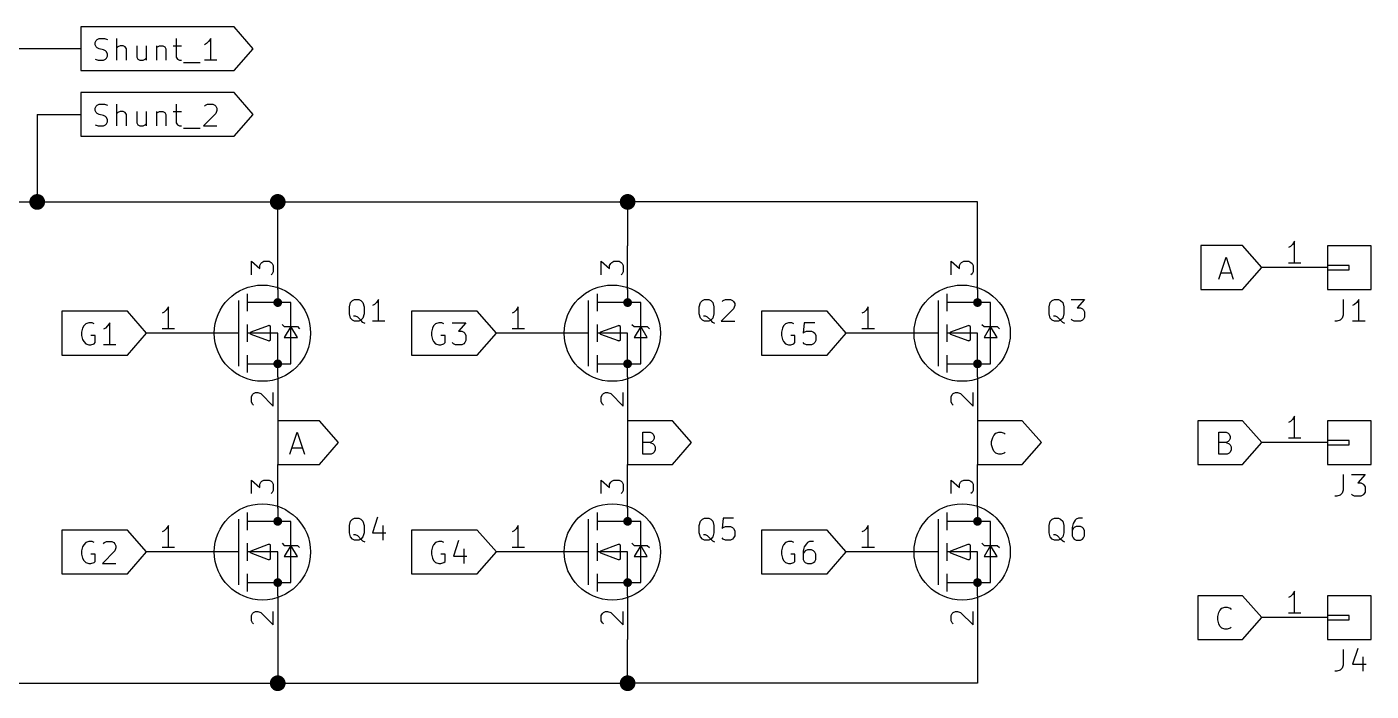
# Model space of a CAD drawing. Extents: x -19 to 278, y -13 to 197.
# Drawn here: x 83.1 to 161.1, y 45.3 to 83.9 of the extents above; entities that cross this region are included whole.
import ezdxf

# ---------------------------------------------------------------- set-up
doc = ezdxf.new("R2010")
doc.units = 0
doc.header["$MEASUREMENT"] = 0
doc.layers.add('BLACK', color=7, linetype='CONTINUOUS')

msp = doc.modelspace()

# ---------------------------------------------------------------- linework, layer by layer
at = {"layer": 'BLACK', "linetype": 'Continuous'}
for p, q in [((95.091, 83.907), (86.197, 83.907)), ((86.197, 83.907), (86.197, 82.636)), ((96.202, 82.636), (95.091, 83.907)), ((87.02, 82.994), (87.08, 83.115)), ((87.02, 82.873), (87.02, 82.994)), ((87.08, 82.752), (87.02, 82.873)), ((87.08, 83.115), (87.141, 83.176)), ((87.141, 83.176), (87.262, 83.236)), ((87.262, 83.236), (87.564, 83.236)), ((87.564, 83.236), (87.746, 83.176)), ((88.29, 81.966), (88.29, 83.236)), ((88.471, 82.813), (88.35, 82.752)), ((88.653, 82.813), (88.471, 82.813)), ((88.774, 82.752), (88.653, 82.813)), ((89.439, 82.813), (89.439, 82.147)), ((89.983, 82.813), (89.983, 81.966)), ((90.588, 82.813), (90.588, 81.966)), ((90.648, 82.752), (90.769, 82.813)), ((90.769, 82.813), (90.951, 82.813)), ((90.951, 82.813), (91.072, 82.752)), ((91.556, 82.813), (92.039, 82.813)), ((91.737, 83.236), (91.737, 82.147)), ((93.491, 82.934), (93.37, 82.873)), ((93.612, 83.055), (93.491, 82.934)), ((93.733, 83.236), (93.612, 83.055)), ((93.733, 81.966), (93.733, 83.236)), ((86.197, 82.636), (68.417, 82.636)), ((86.197, 82.636), (86.197, 81.366)), ((87.02, 82.026), (87.201, 81.966)), ((87.141, 82.692), (87.08, 82.752)), ((87.262, 82.631), (87.141, 82.692)), ((87.504, 82.571), (87.262, 82.631)), ((87.625, 82.51), (87.504, 82.571)), ((87.504, 81.966), (87.625, 82.026)), ((87.685, 82.45), (87.625, 82.51)), ((87.625, 82.026), (87.685, 82.087)), ((87.746, 82.329), (87.685, 82.45)), ((87.685, 82.087), (87.746, 82.208)), ((87.746, 82.208), (87.746, 82.329)), ((88.35, 82.752), (88.29, 82.692)), ((88.834, 82.631), (88.774, 82.752)), ((88.834, 81.966), (88.834, 82.631)), ((89.439, 82.147), (89.499, 82.026)), ((89.499, 82.026), (89.62, 81.966)), ((89.802, 81.966), (89.923, 82.026)), ((89.923, 82.026), (89.983, 82.087)), ((90.588, 82.692), (90.648, 82.752)), ((91.072, 82.752), (91.132, 82.631)), ((91.132, 82.631), (91.132, 81.966)), ((91.737, 82.147), (91.797, 82.026)), ((91.797, 82.026), (91.918, 81.966)), ((95.091, 81.366), (96.202, 82.636)), ((86.197, 81.366), (95.091, 81.366)), ((87.201, 81.966), (87.504, 81.966)), ((89.62, 81.966), (89.802, 81.966)), ((91.918, 81.966), (92.039, 81.966)), ((92.16, 81.845), (93.128, 81.845)), ((94.096, 81.966), (93.37, 81.966)), ((95.091, 80.097), (86.197, 80.097)), ((86.197, 80.097), (86.197, 78.826)), ((96.202, 78.826), (95.091, 80.097)), ((87.02, 79.184), (87.08, 79.305)), ((87.02, 79.063), (87.02, 79.184)), ((87.08, 78.942), (87.02, 79.063)), ((87.08, 79.305), (87.141, 79.366)), ((87.141, 78.882), (87.08, 78.942)), ((87.141, 79.366), (87.262, 79.426)), ((87.262, 78.821), (87.141, 78.882)), ((87.262, 79.426), (87.564, 79.426)), ((87.564, 79.426), (87.746, 79.366)), ((88.29, 78.156), (88.29, 79.426)), ((88.35, 78.942), (88.29, 78.882)), ((88.471, 79.003), (88.35, 78.942)), ((88.653, 79.003), (88.471, 79.003)), ((88.774, 78.942), (88.653, 79.003)), ((88.834, 78.821), (88.774, 78.942)), ((89.439, 79.003), (89.439, 78.337)), ((89.983, 79.003), (89.983, 78.156)), ((90.588, 79.003), (90.588, 78.156)), ((90.588, 78.882), (90.648, 78.942)), ((90.648, 78.942), (90.769, 79.003)), ((90.769, 79.003), (90.951, 79.003)), ((90.951, 79.003), (91.072, 78.942)), ((91.072, 78.942), (91.132, 78.821)), ((91.556, 79.003), (92.039, 79.003)), ((91.737, 79.426), (91.737, 78.337)), ((94.035, 78.882), (93.309, 78.156)), ((93.37, 79.305), (93.43, 79.366)), ((93.43, 79.366), (93.551, 79.426)), ((93.551, 79.426), (93.854, 79.426)), ((93.854, 79.426), (93.975, 79.366)), ((93.975, 79.366), (94.035, 79.305)), ((94.035, 79.305), (94.096, 79.184)), ((94.096, 79.063), (94.035, 78.882)), ((94.096, 79.184), (94.096, 79.063)), ((83.657, 78.826), (86.197, 78.826)), ((83.657, 78.826), (83.657, 73.746)), ((86.197, 78.826), (86.197, 77.556)), ((87.02, 78.216), (87.201, 78.156)), ((87.201, 78.156), (87.504, 78.156)), ((87.504, 78.761), (87.262, 78.821)), ((87.625, 78.7), (87.504, 78.761)), ((87.504, 78.156), (87.625, 78.216)), ((87.685, 78.64), (87.625, 78.7)), ((87.625, 78.216), (87.685, 78.277)), ((87.746, 78.519), (87.685, 78.64)), ((87.685, 78.277), (87.746, 78.398)), ((87.746, 78.398), (87.746, 78.519)), ((88.834, 78.156), (88.834, 78.821)), ((89.439, 78.337), (89.499, 78.216)), ((89.499, 78.216), (89.62, 78.156)), ((89.62, 78.156), (89.802, 78.156)), ((89.802, 78.156), (89.923, 78.216)), ((89.923, 78.216), (89.983, 78.277)), ((91.132, 78.821), (91.132, 78.156)), ((91.737, 78.337), (91.797, 78.216)), ((91.797, 78.216), (91.918, 78.156)), ((91.918, 78.156), (92.039, 78.156)), ((93.309, 78.156), (94.096, 78.156)), ((95.091, 77.556), (96.202, 78.826)), ((86.197, 77.556), (95.091, 77.556)), ((92.16, 78.035), (93.128, 78.035)), ((79.847, 73.746), (83.657, 73.746)), ((83.657, 73.746), (97.627, 73.746)), ((97.627, 73.746), (117.947, 73.746)), ((97.627, 71.206), (97.627, 73.746)), ((138.267, 73.746), (117.947, 73.746)), ((117.947, 73.746), (117.947, 71.206)), ((138.267, 71.206), (138.267, 73.746)), ((97.627, 68.666), (97.627, 71.206)), ((117.947, 68.666), (117.947, 71.206)), ((138.267, 68.666), (138.267, 71.206)), ((153.666, 71.207), (151.243, 71.207)), ((151.243, 71.207), (151.243, 69.936)), ((154.777, 69.936), (153.666, 71.207)), ((156.441, 71.161), (156.32, 71.1)), ((156.561, 71.282), (156.441, 71.161)), ((156.682, 71.463), (156.561, 71.282)), ((156.682, 70.193), (156.682, 71.463)), ((158.587, 71.206), (158.587, 68.666)), ((161.127, 71.206), (158.587, 71.206)), ((161.127, 68.666), (161.127, 71.206)), ((96.1, 69.513), (96.1, 70.299)), ((96.1, 70.299), (96.584, 69.876)), ((96.705, 70.239), (96.826, 70.299)), ((96.826, 70.299), (97.128, 70.299)), ((97.128, 70.299), (97.249, 70.239)), ((116.42, 69.513), (116.42, 70.299)), ((116.42, 70.299), (116.904, 69.876)), ((117.025, 70.239), (117.146, 70.299)), ((117.146, 70.299), (117.448, 70.299)), ((117.448, 70.299), (117.569, 70.239)), ((136.74, 69.513), (136.74, 70.299)), ((136.74, 70.299), (137.224, 69.876)), ((137.345, 70.239), (137.466, 70.299)), ((137.466, 70.299), (137.768, 70.299)), ((137.768, 70.299), (137.889, 70.239)), ((152.277, 69.266), (152.7, 70.536)), ((152.7, 70.536), (153.123, 69.266)), ((96.584, 70.057), (96.645, 70.178)), ((96.584, 69.876), (96.584, 70.057)), ((96.645, 70.178), (96.705, 70.239)), ((97.249, 70.239), (97.31, 70.178)), ((97.31, 69.573), (97.249, 69.513)), ((97.31, 70.178), (97.37, 70.057)), ((97.37, 69.694), (97.31, 69.573)), ((97.37, 70.057), (97.37, 69.694)), ((116.904, 70.057), (116.965, 70.178)), ((116.904, 69.876), (116.904, 70.057)), ((116.965, 70.178), (117.025, 70.239)), ((117.569, 70.239), (117.63, 70.178)), ((117.63, 69.573), (117.569, 69.513)), ((117.63, 70.178), (117.69, 70.057)), ((117.69, 69.694), (117.63, 69.573)), ((117.69, 70.057), (117.69, 69.694)), ((137.224, 70.057), (137.285, 70.178)), ((137.224, 69.876), (137.224, 70.057)), ((137.285, 70.178), (137.345, 70.239)), ((137.889, 70.239), (137.95, 70.178)), ((137.95, 69.573), (137.889, 69.513)), ((137.95, 70.178), (138.01, 70.057)), ((138.01, 69.694), (137.95, 69.573)), ((138.01, 70.057), (138.01, 69.694)), ((151.243, 69.936), (151.243, 68.666)), ((152.397, 69.629), (153.002, 69.629)), ((153.666, 68.666), (154.777, 69.936)), ((158.587, 69.936), (154.777, 69.936)), ((157.045, 70.193), (156.32, 70.193)), ((158.587, 70.063), (158.587, 69.809)), ((159.857, 70.063), (158.587, 70.063)), ((158.587, 69.809), (159.857, 69.809)), ((159.857, 69.809), (159.857, 70.063)), ((95.341, 68.031), (95.341, 64.221)), ((95.849, 68.412), (95.849, 67.396)), ((97.627, 68.666), (97.627, 67.904)), ((101.851, 67.905), (101.972, 68.026)), ((101.972, 68.026), (102.093, 68.087)), ((102.093, 68.087), (102.335, 68.087)), ((102.335, 68.087), (102.456, 68.026)), ((102.456, 68.026), (102.577, 67.905)), ((103.484, 68.087), (103.363, 67.905)), ((103.484, 66.817), (103.484, 68.087)), ((115.661, 68.031), (115.661, 64.221)), ((116.169, 68.412), (116.169, 67.396)), ((117.947, 68.666), (117.947, 67.904)), ((122.171, 67.905), (122.292, 68.026)), ((122.292, 68.026), (122.413, 68.087)), ((122.413, 68.087), (122.655, 68.087)), ((122.655, 68.087), (122.776, 68.026)), ((122.776, 68.026), (122.897, 67.905)), ((123.441, 67.966), (123.501, 68.026)), ((123.501, 68.026), (123.623, 68.087)), ((123.623, 68.087), (123.925, 68.087)), ((123.925, 68.087), (124.046, 68.026)), ((124.046, 68.026), (124.106, 67.966)), ((124.106, 67.966), (124.167, 67.845)), ((135.981, 68.031), (135.981, 64.221)), ((136.489, 68.412), (136.489, 67.396)), ((138.267, 68.666), (138.267, 67.904)), ((142.491, 67.905), (142.612, 68.026)), ((142.612, 68.026), (142.733, 68.087)), ((142.733, 68.087), (142.975, 68.087)), ((142.975, 68.087), (143.096, 68.026)), ((143.096, 68.026), (143.217, 67.905)), ((143.7, 68.087), (144.487, 68.087)), ((144.487, 68.087), (144.063, 67.603)), ((151.243, 68.666), (153.666, 68.666)), ((158.587, 68.666), (161.127, 68.666)), ((159.504, 68.087), (159.504, 67.18)), ((160.411, 68.087), (160.29, 67.905)), ((160.411, 66.817), (160.411, 68.087)), ((88.896, 67.397), (85.083, 67.397)), ((85.083, 67.397), (85.083, 66.126)), ((90.007, 66.126), (88.896, 67.397)), ((91.036, 67.351), (90.915, 67.29)), ((91.156, 67.472), (91.036, 67.351)), ((91.277, 67.653), (91.156, 67.472)), ((91.277, 66.383), (91.277, 67.653)), ((98.389, 67.904), (95.849, 67.904)), ((98.389, 64.348), (98.389, 67.904)), ((101.79, 67.664), (101.851, 67.905)), ((101.79, 67.24), (101.79, 67.664)), ((101.851, 66.998), (101.79, 67.24)), ((102.577, 67.905), (102.637, 67.664)), ((102.637, 67.24), (102.577, 66.998)), ((102.637, 67.664), (102.637, 67.24)), ((103.242, 67.784), (103.121, 67.724)), ((103.363, 67.905), (103.242, 67.784)), ((109.216, 67.397), (105.403, 67.397)), ((105.403, 67.397), (105.403, 66.126)), ((110.327, 66.126), (109.216, 67.397)), ((111.356, 67.351), (111.235, 67.29)), ((111.476, 67.472), (111.356, 67.351)), ((111.597, 67.653), (111.476, 67.472)), ((111.597, 66.383), (111.597, 67.653)), ((118.709, 67.904), (116.169, 67.904)), ((118.709, 64.348), (118.709, 67.904)), ((122.11, 67.664), (122.171, 67.905)), ((122.11, 67.24), (122.11, 67.664)), ((122.171, 66.998), (122.11, 67.24)), ((122.897, 67.905), (122.957, 67.664)), ((122.957, 67.24), (122.897, 66.998)), ((122.957, 67.664), (122.957, 67.24)), ((124.106, 67.543), (123.38, 66.817)), ((124.167, 67.724), (124.106, 67.543)), ((124.167, 67.845), (124.167, 67.724)), ((129.536, 67.397), (125.723, 67.397)), ((125.723, 67.397), (125.723, 66.126)), ((130.647, 66.126), (129.536, 67.397)), ((131.676, 67.351), (131.555, 67.29)), ((131.796, 67.472), (131.676, 67.351)), ((131.917, 67.653), (131.796, 67.472)), ((131.917, 66.383), (131.917, 67.653)), ((139.029, 67.904), (136.489, 67.904)), ((139.029, 64.348), (139.029, 67.904)), ((142.43, 67.664), (142.491, 67.905)), ((142.43, 67.24), (142.43, 67.664)), ((142.491, 66.998), (142.43, 67.24)), ((143.217, 67.905), (143.277, 67.664)), ((143.277, 67.24), (143.217, 66.998)), ((143.277, 67.664), (143.277, 67.24)), ((144.063, 67.603), (144.245, 67.603)), ((144.245, 67.603), (144.366, 67.543)), ((144.366, 67.543), (144.426, 67.482)), ((144.426, 67.482), (144.487, 67.361)), ((144.487, 67.361), (144.487, 67.059)), ((159.504, 67.18), (159.444, 66.998)), ((160.17, 67.784), (160.049, 67.724)), ((160.29, 67.905), (160.17, 67.784)), ((86.297, 66.424), (86.237, 66.182)), ((86.357, 66.545), (86.297, 66.424)), ((86.479, 66.666), (86.357, 66.545)), ((86.66, 66.726), (86.479, 66.666)), ((86.841, 66.726), (86.66, 66.726)), ((86.962, 66.666), (86.841, 66.726)), ((87.627, 66.424), (87.507, 66.363)), ((87.749, 66.545), (87.627, 66.424)), ((87.869, 66.726), (87.749, 66.545)), ((87.869, 65.456), (87.869, 66.726)), ((91.64, 66.383), (90.915, 66.383)), ((95.849, 66.634), (95.849, 65.618)), ((96.078, 66.198), (97.093, 66.578)), ((97.093, 66.578), (97.119, 66.583)), ((97.119, 66.583), (97.125, 66.581)), ((97.125, 66.581), (97.133, 66.582)), ((97.133, 66.582), (97.149, 66.573)), ((97.149, 66.573), (97.168, 66.566)), ((97.168, 66.566), (97.171, 66.56)), ((97.171, 66.56), (97.178, 66.556)), ((97.178, 66.556), (97.184, 66.538)), ((97.184, 66.538), (97.194, 66.521)), ((97.194, 66.521), (97.193, 66.514)), ((97.193, 66.514), (97.196, 66.507)), ((97.196, 66.507), (97.196, 65.745)), ((97.881, 66.634), (98.008, 66.507)), ((98.008, 66.507), (98.77, 66.507)), ((98.389, 66.507), (98.008, 65.872)), ((98.77, 65.872), (98.389, 66.507)), ((98.77, 66.507), (98.897, 66.38)), ((101.972, 66.877), (101.851, 66.998)), ((102.093, 66.817), (101.972, 66.877)), ((102.153, 67.119), (102.033, 67.119)), ((102.335, 66.817), (102.093, 66.817)), ((102.274, 67.059), (102.153, 67.119)), ((102.456, 66.877), (102.274, 67.059)), ((102.456, 66.877), (102.335, 66.817)), ((102.577, 66.998), (102.456, 66.877)), ((102.577, 66.756), (102.456, 66.877)), ((102.697, 66.696), (102.577, 66.756)), ((103.847, 66.817), (103.121, 66.817)), ((106.617, 66.424), (106.557, 66.182)), ((106.677, 66.545), (106.617, 66.424)), ((106.799, 66.666), (106.677, 66.545)), ((106.98, 66.726), (106.799, 66.666)), ((107.161, 66.726), (106.98, 66.726)), ((107.282, 66.666), (107.161, 66.726)), ((107.766, 66.726), (108.552, 66.726)), ((108.552, 66.726), (108.129, 66.242)), ((111.96, 66.383), (111.235, 66.383)), ((116.169, 66.634), (116.169, 65.618)), ((116.398, 66.198), (117.413, 66.578)), ((117.413, 66.578), (117.439, 66.583)), ((117.439, 66.583), (117.445, 66.581)), ((117.445, 66.581), (117.453, 66.582)), ((117.453, 66.582), (117.469, 66.573)), ((117.469, 66.573), (117.488, 66.566)), ((117.488, 66.566), (117.491, 66.56)), ((117.491, 66.56), (117.498, 66.556)), ((117.498, 66.556), (117.504, 66.538)), ((117.504, 66.538), (117.514, 66.521)), ((117.514, 66.521), (117.513, 66.514)), ((117.513, 66.514), (117.516, 66.507)), ((117.516, 66.507), (117.516, 65.745)), ((118.201, 66.634), (118.328, 66.507)), ((118.328, 66.507), (119.09, 66.507)), ((118.709, 66.507), (118.328, 65.872)), ((119.09, 65.872), (118.709, 66.507)), ((119.09, 66.507), (119.217, 66.38)), ((122.292, 66.877), (122.171, 66.998)), ((122.413, 66.817), (122.292, 66.877)), ((122.473, 67.119), (122.353, 67.119)), ((122.655, 66.817), (122.413, 66.817)), ((122.594, 67.059), (122.473, 67.119)), ((122.776, 66.877), (122.594, 67.059)), ((122.776, 66.877), (122.655, 66.817)), ((122.897, 66.998), (122.776, 66.877)), ((122.897, 66.756), (122.776, 66.877)), ((123.017, 66.696), (122.897, 66.756)), ((123.38, 66.817), (124.167, 66.817)), ((126.937, 66.424), (126.877, 66.182)), ((126.997, 66.545), (126.937, 66.424)), ((127.119, 66.666), (126.997, 66.545)), ((127.3, 66.726), (127.119, 66.666)), ((127.481, 66.726), (127.3, 66.726)), ((127.602, 66.666), (127.481, 66.726)), ((128.207, 66.726), (128.147, 66.121)), ((128.812, 66.726), (128.207, 66.726)), ((132.28, 66.383), (131.555, 66.383)), ((136.489, 66.634), (136.489, 65.618)), ((136.718, 66.198), (137.733, 66.578)), ((137.733, 66.578), (137.759, 66.583)), ((137.759, 66.583), (137.765, 66.581)), ((137.765, 66.581), (137.773, 66.582)), ((137.773, 66.582), (137.789, 66.573)), ((137.789, 66.573), (137.808, 66.566)), ((137.808, 66.566), (137.811, 66.56)), ((137.811, 66.56), (137.818, 66.556)), ((137.818, 66.556), (137.824, 66.538)), ((137.824, 66.538), (137.834, 66.521)), ((137.834, 66.521), (137.833, 66.514)), ((137.833, 66.514), (137.836, 66.507)), ((137.836, 66.507), (137.836, 65.745)), ((138.521, 66.634), (138.648, 66.507)), ((138.648, 66.507), (139.41, 66.507)), ((139.029, 66.507), (138.648, 65.872)), ((139.41, 65.872), (139.029, 66.507)), ((139.41, 66.507), (139.537, 66.38)), ((142.612, 66.877), (142.491, 66.998)), ((142.733, 66.817), (142.612, 66.877)), ((142.793, 67.119), (142.673, 67.119)), ((142.975, 66.817), (142.733, 66.817)), ((142.914, 67.059), (142.793, 67.119)), ((143.096, 66.877), (142.914, 67.059)), ((143.096, 66.877), (142.975, 66.817)), ((143.217, 66.998), (143.096, 66.877)), ((143.217, 66.756), (143.096, 66.877)), ((143.337, 66.696), (143.217, 66.756)), ((143.761, 66.877), (143.7, 66.938)), ((143.882, 66.817), (143.761, 66.877)), ((144.245, 66.817), (143.882, 66.817)), ((144.366, 66.877), (144.245, 66.817)), ((144.426, 66.938), (144.366, 66.877)), ((144.487, 67.059), (144.426, 66.938)), ((159.141, 66.817), (159.02, 66.817)), ((159.323, 66.877), (159.141, 66.817)), ((159.444, 66.998), (159.323, 66.877)), ((160.774, 66.817), (160.049, 66.817)), ((85.083, 66.126), (85.083, 64.856)), ((86.237, 66.182), (86.237, 66)), ((86.237, 66), (86.297, 65.759)), ((86.297, 65.759), (86.357, 65.637)), ((86.357, 65.637), (86.479, 65.516)), ((87.023, 66), (86.781, 66)), ((87.023, 65.577), (87.023, 66)), ((88.896, 64.856), (90.007, 66.126)), ((92.547, 66.126), (90.007, 66.126)), ((95.341, 66.126), (92.547, 66.126)), ((97.627, 66.126), (95.849, 66.126)), ((96.028, 66.114), (96.033, 66.138)), ((96.029, 66.113), (96.028, 66.114)), ((96.028, 66.112), (96.029, 66.113)), ((96.04, 66.092), (96.028, 66.112)), ((96.033, 66.138), (96.037, 66.164)), ((96.037, 66.164), (96.038, 66.164)), ((96.038, 66.165), (96.056, 66.18)), ((96.038, 66.164), (96.038, 66.165)), ((96.054, 66.068), (96.04, 66.092)), ((96.055, 66.068), (96.054, 66.068)), ((96.055, 66.067), (96.055, 66.068)), ((96.056, 66.067), (96.055, 66.067)), ((96.056, 66.18), (96.076, 66.197)), ((96.076, 66.055), (96.056, 66.067)), ((96.076, 66.197), (96.078, 66.198)), ((97.093, 65.674), (96.076, 66.055)), ((96.078, 66.198), (96.078, 66.198)), ((96.078, 66.198), (96.078, 66.198)), ((97.1, 65.674), (97.093, 65.674)), ((97.106, 65.67), (97.1, 65.674)), ((97.125, 65.673), (97.106, 65.67)), ((97.145, 65.673), (97.125, 65.673)), ((97.15, 65.678), (97.145, 65.673)), ((97.157, 65.679), (97.15, 65.678)), ((97.17, 65.694), (97.157, 65.679)), ((97.185, 65.706), (97.17, 65.694)), ((97.186, 65.714), (97.185, 65.706)), ((97.191, 65.719), (97.186, 65.714)), ((97.196, 65.745), (97.191, 65.719)), ((97.627, 63.586), (97.627, 66.126)), ((98.008, 65.872), (98.77, 65.872)), ((105.403, 66.126), (105.403, 64.856)), ((106.557, 66.182), (106.557, 66)), ((106.557, 66), (106.617, 65.759)), ((106.617, 65.759), (106.677, 65.637)), ((106.677, 65.637), (106.799, 65.516)), ((107.343, 66), (107.101, 66)), ((107.343, 65.577), (107.343, 66)), ((108.129, 66.242), (108.31, 66.242)), ((108.31, 66.242), (108.431, 66.182)), ((108.431, 66.182), (108.492, 66.121)), ((108.492, 66.121), (108.552, 66)), ((108.552, 65.698), (108.492, 65.577)), ((108.552, 66), (108.552, 65.698)), ((109.216, 64.856), (110.327, 66.126)), ((112.867, 66.126), (110.327, 66.126)), ((115.661, 66.126), (112.867, 66.126)), ((117.947, 66.126), (116.169, 66.126)), ((116.348, 66.114), (116.353, 66.138)), ((116.349, 66.113), (116.348, 66.114)), ((116.348, 66.112), (116.349, 66.113)), ((116.36, 66.092), (116.348, 66.112)), ((116.353, 66.138), (116.357, 66.164)), ((116.357, 66.164), (116.358, 66.164)), ((116.358, 66.165), (116.376, 66.18)), ((116.358, 66.164), (116.358, 66.165)), ((116.374, 66.068), (116.36, 66.092)), ((116.375, 66.068), (116.374, 66.068)), ((116.375, 66.067), (116.375, 66.068)), ((116.376, 66.067), (116.375, 66.067)), ((116.376, 66.18), (116.396, 66.197)), ((116.396, 66.055), (116.376, 66.067)), ((116.396, 66.197), (116.398, 66.198)), ((117.413, 65.674), (116.396, 66.055)), ((116.398, 66.198), (116.398, 66.198)), ((116.398, 66.198), (116.398, 66.198)), ((117.42, 65.674), (117.413, 65.674)), ((117.426, 65.67), (117.42, 65.674)), ((117.445, 65.673), (117.426, 65.67)), ((117.465, 65.673), (117.445, 65.673)), ((117.47, 65.678), (117.465, 65.673)), ((117.477, 65.679), (117.47, 65.678)), ((117.49, 65.694), (117.477, 65.679)), ((117.505, 65.706), (117.49, 65.694)), ((117.506, 65.714), (117.505, 65.706)), ((117.511, 65.719), (117.506, 65.714)), ((117.516, 65.745), (117.511, 65.719)), ((117.947, 63.586), (117.947, 66.126)), ((118.328, 65.872), (119.09, 65.872)), ((125.723, 66.126), (125.723, 64.856)), ((126.877, 66.182), (126.877, 66)), ((126.877, 66), (126.937, 65.759)), ((126.937, 65.759), (126.997, 65.637)), ((126.997, 65.637), (127.119, 65.516)), ((127.663, 66), (127.421, 66)), ((127.663, 65.577), (127.663, 66)), ((128.147, 66.121), (128.207, 66.182)), ((128.207, 66.182), (128.328, 66.242)), ((128.328, 66.242), (128.63, 66.242)), ((128.63, 66.242), (128.751, 66.182)), ((128.751, 66.182), (128.812, 66.121)), ((128.812, 66.121), (128.872, 66)), ((128.872, 65.698), (128.812, 65.577)), ((128.872, 66), (128.872, 65.698)), ((129.536, 64.856), (130.647, 66.126)), ((133.187, 66.126), (130.647, 66.126)), ((135.981, 66.126), (133.187, 66.126)), ((138.267, 66.126), (136.489, 66.126)), ((136.668, 66.114), (136.673, 66.138)), ((136.669, 66.113), (136.668, 66.114)), ((136.668, 66.112), (136.669, 66.113)), ((136.68, 66.092), (136.668, 66.112)), ((136.673, 66.138), (136.677, 66.164)), ((136.677, 66.164), (136.678, 66.164)), ((136.678, 66.165), (136.696, 66.18)), ((136.678, 66.164), (136.678, 66.165)), ((136.694, 66.068), (136.68, 66.092)), ((136.695, 66.068), (136.694, 66.068)), ((136.695, 66.067), (136.695, 66.068)), ((136.696, 66.067), (136.695, 66.067)), ((136.696, 66.18), (136.716, 66.197)), ((136.716, 66.055), (136.696, 66.067)), ((136.716, 66.197), (136.718, 66.198)), ((137.733, 65.674), (136.716, 66.055)), ((136.718, 66.198), (136.718, 66.198)), ((136.718, 66.198), (136.718, 66.198)), ((137.74, 65.674), (137.733, 65.674)), ((137.746, 65.67), (137.74, 65.674)), ((137.765, 65.673), (137.746, 65.67)), ((137.785, 65.673), (137.765, 65.673)), ((137.79, 65.678), (137.785, 65.673)), ((137.797, 65.679), (137.79, 65.678)), ((137.81, 65.694), (137.797, 65.679)), ((137.825, 65.706), (137.81, 65.694)), ((137.826, 65.714), (137.825, 65.706)), ((137.831, 65.719), (137.826, 65.714)), ((137.836, 65.745), (137.831, 65.719)), ((138.267, 63.586), (138.267, 66.126)), ((138.648, 65.872), (139.41, 65.872)), ((85.083, 64.856), (88.896, 64.856)), ((86.479, 65.516), (86.66, 65.456)), ((86.66, 65.456), (86.781, 65.456)), ((86.781, 65.456), (86.962, 65.516)), ((86.962, 65.516), (87.023, 65.577)), ((88.232, 65.456), (87.507, 65.456)), ((95.849, 64.856), (95.849, 63.84)), ((105.403, 64.856), (109.216, 64.856)), ((106.799, 65.516), (106.98, 65.456)), ((106.98, 65.456), (107.101, 65.456)), ((107.101, 65.456), (107.282, 65.516)), ((107.282, 65.516), (107.343, 65.577)), ((107.827, 65.516), (107.766, 65.577)), ((107.947, 65.456), (107.827, 65.516)), ((108.31, 65.456), (107.947, 65.456)), ((108.431, 65.516), (108.31, 65.456)), ((108.492, 65.577), (108.431, 65.516)), ((116.169, 64.856), (116.169, 63.84)), ((125.723, 64.856), (129.536, 64.856)), ((127.119, 65.516), (127.3, 65.456)), ((127.3, 65.456), (127.421, 65.456)), ((127.421, 65.456), (127.602, 65.516)), ((127.602, 65.516), (127.663, 65.577)), ((128.207, 65.516), (128.147, 65.577)), ((128.328, 65.456), (128.207, 65.516)), ((128.63, 65.456), (128.328, 65.456)), ((128.751, 65.516), (128.63, 65.456)), ((128.812, 65.577), (128.751, 65.516)), ((136.489, 64.856), (136.489, 63.84)), ((95.849, 64.348), (98.389, 64.348)), ((116.169, 64.348), (118.709, 64.348)), ((136.489, 64.348), (139.029, 64.348)), ((97.627, 63.586), (97.627, 61.046)), ((117.947, 63.586), (117.947, 61.046)), ((138.267, 63.586), (138.267, 61.046)), ((96.1, 62.437), (96.161, 62.558)), ((96.161, 62.558), (96.221, 62.619)), ((96.221, 62.619), (96.342, 62.679)), ((96.342, 62.679), (96.463, 62.679)), ((96.463, 62.679), (96.645, 62.619)), ((96.645, 62.619), (97.37, 61.893)), ((97.37, 61.893), (97.37, 62.679)), ((116.42, 62.437), (116.481, 62.558)), ((116.481, 62.558), (116.541, 62.619)), ((116.541, 62.619), (116.662, 62.679)), ((116.662, 62.679), (116.783, 62.679)), ((116.783, 62.679), (116.965, 62.619)), ((116.965, 62.619), (117.69, 61.893)), ((117.69, 61.893), (117.69, 62.679)), ((136.74, 62.437), (136.801, 62.558)), ((136.801, 62.558), (136.861, 62.619)), ((136.861, 62.619), (136.982, 62.679)), ((136.982, 62.679), (137.103, 62.679)), ((137.103, 62.679), (137.285, 62.619)), ((137.285, 62.619), (138.01, 61.893)), ((138.01, 61.893), (138.01, 62.679)), ((96.1, 62.135), (96.1, 62.437)), ((96.161, 62.014), (96.1, 62.135)), ((96.221, 61.953), (96.161, 62.014)), ((116.42, 62.135), (116.42, 62.437)), ((116.481, 62.014), (116.42, 62.135)), ((116.541, 61.953), (116.481, 62.014)), ((136.74, 62.135), (136.74, 62.437)), ((136.801, 62.014), (136.74, 62.135)), ((136.861, 61.953), (136.801, 62.014)), ((100.05, 61.047), (97.627, 61.047)), ((97.627, 61.047), (97.627, 59.776)), ((97.627, 61.046), (97.627, 58.506)), ((101.161, 59.776), (100.05, 61.047)), ((120.551, 61.047), (117.947, 61.047)), ((117.947, 61.047), (117.947, 59.776)), ((117.947, 61.046), (117.947, 58.506)), ((121.663, 59.776), (120.551, 61.047)), ((140.871, 61.047), (138.267, 61.047)), ((138.267, 61.047), (138.267, 59.776)), ((138.267, 61.046), (138.267, 58.506)), ((141.983, 59.776), (140.871, 61.047)), ((153.666, 61.047), (151.062, 61.047)), ((151.062, 61.047), (151.062, 59.776)), ((154.777, 59.776), (153.666, 61.047)), ((156.441, 61.001), (156.32, 60.94)), ((156.561, 61.122), (156.441, 61.001)), ((156.682, 61.303), (156.561, 61.122)), ((156.682, 60.033), (156.682, 61.303)), ((158.587, 61.046), (158.587, 58.506)), ((161.127, 61.046), (158.587, 61.046)), ((161.127, 58.506), (161.127, 61.046)), ((98.329, 59.106), (98.752, 60.376)), ((98.752, 60.376), (99.176, 59.106)), ((118.83, 59.106), (118.83, 60.376)), ((118.83, 60.376), (119.254, 60.376)), ((119.254, 60.376), (119.375, 60.316)), ((119.375, 60.316), (119.435, 60.255)), ((119.435, 60.255), (119.496, 60.134)), ((119.496, 60.134), (119.496, 60.013)), ((139.15, 60.074), (139.211, 60.195)), ((139.211, 60.195), (139.332, 60.316)), ((139.332, 60.316), (139.513, 60.376)), ((139.513, 60.376), (139.634, 60.376)), ((139.634, 60.376), (139.816, 60.316)), ((139.816, 60.316), (139.876, 60.255)), ((152.277, 59.106), (152.277, 60.376)), ((152.277, 60.376), (152.7, 60.376)), ((152.7, 60.376), (152.821, 60.316)), ((152.821, 60.316), (152.881, 60.255)), ((152.881, 60.255), (152.942, 60.134)), ((152.942, 60.134), (152.942, 60.013)), ((97.627, 59.776), (97.627, 58.506)), ((98.45, 59.469), (99.055, 59.469)), ((100.05, 58.506), (101.161, 59.776)), ((117.947, 59.776), (117.947, 58.506)), ((119.254, 59.771), (118.83, 59.771)), ((119.375, 59.832), (119.254, 59.771)), ((119.254, 59.771), (119.435, 59.711)), ((119.435, 59.892), (119.375, 59.832)), ((119.496, 60.013), (119.435, 59.892)), ((119.435, 59.711), (119.496, 59.65)), ((119.496, 59.65), (119.556, 59.529)), ((119.556, 59.348), (119.496, 59.227)), ((119.556, 59.529), (119.556, 59.348)), ((120.551, 58.506), (121.663, 59.776)), ((138.267, 59.776), (138.267, 58.506)), ((139.09, 59.832), (139.15, 60.074)), ((139.09, 59.65), (139.09, 59.832)), ((139.15, 59.409), (139.09, 59.65)), ((139.211, 59.287), (139.15, 59.409)), ((140.871, 58.506), (141.983, 59.776)), ((151.062, 59.776), (151.062, 58.506)), ((152.7, 59.771), (152.277, 59.771)), ((152.821, 59.832), (152.7, 59.771)), ((152.7, 59.771), (152.881, 59.711)), ((152.881, 59.892), (152.821, 59.832)), ((152.942, 60.013), (152.881, 59.892)), ((152.881, 59.711), (152.942, 59.65)), ((152.942, 59.65), (153.002, 59.529)), ((153.002, 59.348), (152.942, 59.227)), ((153.002, 59.529), (153.002, 59.348)), ((153.666, 58.506), (154.777, 59.776)), ((158.587, 59.776), (154.777, 59.776)), ((157.045, 60.033), (156.32, 60.033)), ((158.587, 59.903), (158.587, 59.649)), ((159.857, 59.903), (158.587, 59.903)), ((158.587, 59.649), (159.857, 59.649)), ((159.857, 59.649), (159.857, 59.903)), ((119.314, 59.106), (118.83, 59.106)), ((119.435, 59.166), (119.314, 59.106)), ((119.496, 59.227), (119.435, 59.166)), ((139.332, 59.166), (139.211, 59.287)), ((139.513, 59.106), (139.332, 59.166)), ((139.634, 59.106), (139.513, 59.106)), ((139.816, 59.166), (139.634, 59.106)), ((139.876, 59.227), (139.816, 59.166)), ((152.76, 59.106), (152.277, 59.106)), ((152.881, 59.166), (152.76, 59.106)), ((152.942, 59.227), (152.881, 59.166)), ((97.627, 55.966), (97.627, 58.506)), ((97.627, 58.506), (100.05, 58.506)), ((117.947, 55.966), (117.947, 58.506)), ((117.947, 58.506), (120.551, 58.506)), ((138.267, 55.966), (138.267, 58.506)), ((138.267, 58.506), (140.871, 58.506)), ((151.062, 58.506), (153.666, 58.506)), ((158.587, 58.506), (161.127, 58.506)), ((159.504, 57.927), (159.504, 57.02)), ((159.988, 57.927), (160.774, 57.927)), ((160.774, 57.927), (160.351, 57.443)), ((96.1, 56.813), (96.1, 57.599)), ((96.1, 57.599), (96.584, 57.176)), ((96.584, 57.357), (96.645, 57.478)), ((96.584, 57.176), (96.584, 57.357)), ((96.645, 57.478), (96.705, 57.539)), ((96.705, 57.539), (96.826, 57.599)), ((96.826, 57.599), (97.128, 57.599)), ((97.128, 57.599), (97.249, 57.539)), ((97.249, 57.539), (97.31, 57.478)), ((97.31, 57.478), (97.37, 57.357)), ((97.37, 56.994), (97.31, 56.873)), ((97.37, 57.357), (97.37, 56.994)), ((116.42, 56.813), (116.42, 57.599)), ((116.42, 57.599), (116.904, 57.176)), ((116.904, 57.357), (116.965, 57.478)), ((116.904, 57.176), (116.904, 57.357)), ((116.965, 57.478), (117.025, 57.539)), ((117.025, 57.539), (117.146, 57.599)), ((117.146, 57.599), (117.448, 57.599)), ((117.448, 57.599), (117.569, 57.539)), ((117.569, 57.539), (117.63, 57.478)), ((117.63, 57.478), (117.69, 57.357)), ((117.69, 56.994), (117.63, 56.873)), ((117.69, 57.357), (117.69, 56.994)), ((136.74, 56.813), (136.74, 57.599)), ((136.74, 57.599), (137.224, 57.176)), ((137.224, 57.357), (137.285, 57.478)), ((137.224, 57.176), (137.224, 57.357)), ((137.285, 57.478), (137.345, 57.539)), ((137.345, 57.539), (137.466, 57.599)), ((137.466, 57.599), (137.768, 57.599)), ((137.768, 57.599), (137.889, 57.539)), ((137.889, 57.539), (137.95, 57.478)), ((137.95, 57.478), (138.01, 57.357)), ((138.01, 56.994), (137.95, 56.873)), ((138.01, 57.357), (138.01, 56.994)), ((159.504, 57.02), (159.444, 56.838)), ((160.351, 57.443), (160.532, 57.443)), ((160.532, 57.443), (160.653, 57.383)), ((160.653, 57.383), (160.714, 57.322)), ((160.714, 57.322), (160.774, 57.201)), ((160.774, 57.201), (160.774, 56.899)), ((97.31, 56.873), (97.249, 56.813)), ((117.63, 56.873), (117.569, 56.813)), ((137.95, 56.873), (137.889, 56.813)), ((159.141, 56.657), (159.02, 56.657)), ((159.323, 56.717), (159.141, 56.657)), ((159.444, 56.838), (159.323, 56.717)), ((160.049, 56.717), (159.988, 56.778)), ((160.17, 56.657), (160.049, 56.717)), ((160.532, 56.657), (160.17, 56.657)), ((160.653, 56.717), (160.532, 56.657)), ((160.714, 56.778), (160.653, 56.717)), ((160.774, 56.899), (160.714, 56.778)), ((95.849, 55.712), (95.849, 54.696)), ((97.627, 55.966), (97.627, 55.204)), ((103.423, 55.447), (103.121, 54.54)), ((116.169, 55.712), (116.169, 54.696)), ((117.947, 55.966), (117.947, 55.204)), ((136.489, 55.712), (136.489, 54.696)), ((138.267, 55.966), (138.267, 55.204)), ((88.896, 54.697), (85.083, 54.697)), ((85.083, 54.697), (85.083, 53.426)), ((90.007, 53.426), (88.896, 54.697)), ((91.036, 54.651), (90.915, 54.59)), ((91.156, 54.772), (91.036, 54.651)), ((91.277, 54.953), (91.156, 54.772)), ((91.277, 53.683), (91.277, 54.953)), ((95.341, 55.331), (95.341, 51.521)), ((98.389, 55.204), (95.849, 55.204)), ((98.389, 51.648), (98.389, 55.204)), ((101.79, 54.964), (101.851, 55.205)), ((101.79, 54.54), (101.79, 54.964)), ((101.851, 55.205), (101.972, 55.326)), ((101.972, 55.326), (102.093, 55.387)), ((102.093, 55.387), (102.335, 55.387)), ((102.335, 55.387), (102.456, 55.326)), ((102.456, 55.326), (102.577, 55.205)), ((102.577, 55.205), (102.637, 54.964)), ((102.637, 54.964), (102.637, 54.54)), ((103.726, 54.964), (103.726, 54.117)), ((109.216, 54.697), (105.403, 54.697)), ((105.403, 54.697), (105.403, 53.426)), ((110.327, 53.426), (109.216, 54.697)), ((111.356, 54.651), (111.235, 54.59)), ((111.476, 54.772), (111.356, 54.651)), ((111.597, 54.953), (111.476, 54.772)), ((111.597, 53.683), (111.597, 54.953)), ((115.661, 55.331), (115.661, 51.521)), ((118.709, 55.204), (116.169, 55.204)), ((118.709, 51.648), (118.709, 55.204)), ((122.11, 54.964), (122.171, 55.205)), ((122.11, 54.54), (122.11, 54.964)), ((122.171, 55.205), (122.292, 55.326)), ((122.292, 55.326), (122.413, 55.387)), ((122.413, 55.387), (122.655, 55.387)), ((122.655, 55.387), (122.776, 55.326)), ((122.776, 55.326), (122.897, 55.205)), ((122.897, 55.205), (122.957, 54.964)), ((122.957, 54.964), (122.957, 54.54)), ((123.501, 55.387), (123.441, 54.782)), ((123.441, 54.782), (123.501, 54.843)), ((124.106, 55.387), (123.501, 55.387)), ((123.501, 54.843), (123.623, 54.903)), ((123.623, 54.903), (123.925, 54.903)), ((123.925, 54.903), (124.046, 54.843)), ((124.046, 54.843), (124.106, 54.782)), ((124.106, 54.782), (124.167, 54.661)), ((124.167, 54.661), (124.167, 54.359)), ((129.536, 54.697), (125.723, 54.697)), ((125.723, 54.697), (125.723, 53.426)), ((130.647, 53.426), (129.536, 54.697)), ((131.676, 54.651), (131.555, 54.59)), ((131.796, 54.772), (131.676, 54.651)), ((131.917, 54.953), (131.796, 54.772)), ((131.917, 53.683), (131.917, 54.953)), ((135.981, 55.331), (135.981, 51.521)), ((139.029, 55.204), (136.489, 55.204)), ((139.029, 51.648), (139.029, 55.204)), ((142.43, 54.964), (142.491, 55.205)), ((142.43, 54.54), (142.43, 54.964)), ((142.491, 55.205), (142.612, 55.326)), ((142.612, 55.326), (142.733, 55.387)), ((142.733, 55.387), (142.975, 55.387)), ((142.975, 55.387), (143.096, 55.326)), ((143.096, 55.326), (143.217, 55.205)), ((143.217, 55.205), (143.277, 54.964)), ((143.277, 54.964), (143.277, 54.54)), ((143.821, 55.084), (143.761, 54.843)), ((143.761, 54.843), (143.761, 54.359)), ((143.821, 54.782), (143.761, 54.661)), ((143.943, 55.266), (143.821, 55.084)), ((143.882, 54.843), (143.821, 54.782)), ((144.003, 54.903), (143.882, 54.843)), ((144.003, 55.326), (143.943, 55.266)), ((144.124, 55.387), (144.003, 55.326)), ((144.245, 54.903), (144.003, 54.903)), ((144.366, 55.387), (144.124, 55.387)), ((144.366, 54.843), (144.245, 54.903)), ((144.426, 54.782), (144.366, 54.843)), ((144.487, 54.661), (144.426, 54.782)), ((144.487, 54.359), (144.487, 54.661)), ((86.479, 53.966), (86.357, 53.845)), ((86.66, 54.026), (86.479, 53.966)), ((86.841, 54.026), (86.66, 54.026)), ((86.962, 53.966), (86.841, 54.026)), ((87.507, 53.905), (87.567, 53.966)), ((87.567, 53.966), (87.688, 54.026)), ((87.688, 54.026), (87.99, 54.026)), ((87.99, 54.026), (88.111, 53.966)), ((88.111, 53.966), (88.172, 53.905)), ((88.172, 53.905), (88.232, 53.784)), ((95.849, 53.934), (95.849, 52.918)), ((96.078, 53.498), (97.093, 53.878)), ((97.093, 53.878), (97.119, 53.883)), ((97.119, 53.883), (97.125, 53.881)), ((97.125, 53.881), (97.133, 53.882)), ((97.133, 53.882), (97.149, 53.873)), ((97.149, 53.873), (97.168, 53.866)), ((97.881, 53.934), (98.008, 53.807)), ((101.851, 54.298), (101.79, 54.54)), ((101.972, 54.177), (101.851, 54.298)), ((102.093, 54.117), (101.972, 54.177)), ((102.153, 54.419), (102.033, 54.419)), ((102.335, 54.117), (102.093, 54.117)), ((102.274, 54.359), (102.153, 54.419)), ((102.456, 54.177), (102.274, 54.359)), ((102.456, 54.177), (102.335, 54.117)), ((102.577, 54.298), (102.456, 54.177)), ((102.577, 54.056), (102.456, 54.177)), ((102.637, 54.54), (102.577, 54.298)), ((102.697, 53.996), (102.577, 54.056)), ((103.121, 54.54), (103.907, 54.54)), ((106.799, 53.966), (106.677, 53.845)), ((106.98, 54.026), (106.799, 53.966)), ((107.161, 54.026), (106.98, 54.026)), ((107.282, 53.966), (107.161, 54.026)), ((108.129, 54.086), (107.827, 53.179)), ((116.169, 53.934), (116.169, 52.918)), ((116.398, 53.498), (117.413, 53.878)), ((117.413, 53.878), (117.439, 53.883)), ((117.439, 53.883), (117.445, 53.881)), ((117.445, 53.881), (117.453, 53.882)), ((117.453, 53.882), (117.469, 53.873)), ((117.469, 53.873), (117.488, 53.866)), ((118.201, 53.934), (118.328, 53.807)), ((122.171, 54.298), (122.11, 54.54)), ((122.292, 54.177), (122.171, 54.298)), ((122.413, 54.117), (122.292, 54.177)), ((122.473, 54.419), (122.353, 54.419)), ((122.655, 54.117), (122.413, 54.117)), ((122.594, 54.359), (122.473, 54.419)), ((122.776, 54.177), (122.594, 54.359)), ((122.776, 54.177), (122.655, 54.117)), ((122.897, 54.298), (122.776, 54.177)), ((122.897, 54.056), (122.776, 54.177)), ((122.957, 54.54), (122.897, 54.298)), ((123.017, 53.996), (122.897, 54.056)), ((123.501, 54.177), (123.441, 54.238)), ((123.623, 54.117), (123.501, 54.177)), ((123.925, 54.117), (123.623, 54.117)), ((124.046, 54.177), (123.925, 54.117)), ((124.106, 54.238), (124.046, 54.177)), ((124.167, 54.359), (124.106, 54.238)), ((127.119, 53.966), (126.997, 53.845)), ((127.3, 54.026), (127.119, 53.966)), ((127.481, 54.026), (127.3, 54.026)), ((127.602, 53.966), (127.481, 54.026)), ((128.328, 53.905), (128.207, 53.724)), ((128.389, 53.966), (128.328, 53.905)), ((128.509, 54.026), (128.389, 53.966)), ((128.751, 54.026), (128.509, 54.026)), ((136.489, 53.934), (136.489, 52.918)), ((136.718, 53.498), (137.733, 53.878)), ((137.733, 53.878), (137.759, 53.883)), ((137.759, 53.883), (137.765, 53.881)), ((137.765, 53.881), (137.773, 53.882)), ((137.773, 53.882), (137.789, 53.873)), ((137.789, 53.873), (137.808, 53.866)), ((138.521, 53.934), (138.648, 53.807)), ((142.491, 54.298), (142.43, 54.54)), ((142.612, 54.177), (142.491, 54.298)), ((142.733, 54.117), (142.612, 54.177)), ((142.793, 54.419), (142.673, 54.419)), ((142.975, 54.117), (142.733, 54.117)), ((142.914, 54.359), (142.793, 54.419)), ((143.096, 54.177), (142.914, 54.359)), ((143.096, 54.177), (142.975, 54.117)), ((143.217, 54.298), (143.096, 54.177)), ((143.217, 54.056), (143.096, 54.177)), ((143.277, 54.54), (143.217, 54.298)), ((143.337, 53.996), (143.217, 54.056)), ((143.761, 54.359), (143.821, 54.238)), ((143.821, 54.238), (143.882, 54.177)), ((143.882, 54.177), (144.003, 54.117)), ((144.003, 54.117), (144.245, 54.117)), ((144.245, 54.117), (144.366, 54.177)), ((144.366, 54.177), (144.426, 54.238)), ((144.426, 54.238), (144.487, 54.359)), ((85.083, 53.426), (85.083, 52.156)), ((86.297, 53.724), (86.237, 53.482)), ((86.237, 53.482), (86.237, 53.3)), ((86.237, 53.3), (86.297, 53.059)), ((86.357, 53.845), (86.297, 53.724)), ((87.023, 53.3), (86.781, 53.3)), ((87.023, 52.877), (87.023, 53.3)), ((88.172, 53.482), (87.446, 52.756)), ((88.232, 53.663), (88.172, 53.482)), ((88.232, 53.784), (88.232, 53.663)), ((88.896, 52.156), (90.007, 53.426)), ((92.547, 53.426), (90.007, 53.426)), ((91.64, 53.683), (90.915, 53.683)), ((95.341, 53.426), (92.547, 53.426)), ((97.627, 53.426), (95.849, 53.426)), ((96.028, 53.414), (96.033, 53.438)), ((96.029, 53.413), (96.028, 53.414)), ((96.028, 53.412), (96.029, 53.413)), ((96.04, 53.392), (96.028, 53.412)), ((96.033, 53.438), (96.037, 53.464)), ((96.037, 53.464), (96.038, 53.464)), ((96.038, 53.465), (96.056, 53.48)), ((96.038, 53.464), (96.038, 53.465)), ((96.054, 53.368), (96.04, 53.392)), ((96.055, 53.368), (96.054, 53.368)), ((96.055, 53.367), (96.055, 53.368)), ((96.056, 53.367), (96.055, 53.367)), ((96.056, 53.48), (96.076, 53.497)), ((96.076, 53.355), (96.056, 53.367)), ((96.076, 53.497), (96.078, 53.498)), ((97.093, 52.974), (96.076, 53.355)), ((96.078, 53.498), (96.078, 53.498)), ((96.078, 53.498), (96.078, 53.498)), ((97.168, 53.866), (97.171, 53.86)), ((97.171, 53.86), (97.178, 53.856)), ((97.178, 53.856), (97.184, 53.838)), ((97.184, 53.838), (97.194, 53.821)), ((97.194, 53.821), (97.193, 53.814)), ((97.193, 53.814), (97.196, 53.807)), ((97.196, 53.807), (97.196, 53.045)), ((97.627, 50.886), (97.627, 53.426)), ((98.008, 53.807), (98.77, 53.807)), ((98.389, 53.807), (98.008, 53.172)), ((98.008, 53.172), (98.77, 53.172)), ((98.77, 53.172), (98.389, 53.807)), ((98.77, 53.807), (98.897, 53.68)), ((105.403, 53.426), (105.403, 52.156)), ((106.617, 53.724), (106.557, 53.482)), ((106.557, 53.482), (106.557, 53.3)), ((106.557, 53.3), (106.617, 53.059)), ((106.677, 53.845), (106.617, 53.724)), ((107.343, 53.3), (107.101, 53.3)), ((107.343, 52.877), (107.343, 53.3)), ((107.827, 53.179), (108.613, 53.179)), ((108.431, 53.603), (108.431, 52.756)), ((109.216, 52.156), (110.327, 53.426)), ((112.867, 53.426), (110.327, 53.426)), ((111.96, 53.683), (111.235, 53.683)), ((115.661, 53.426), (112.867, 53.426)), ((117.947, 53.426), (116.169, 53.426)), ((116.348, 53.414), (116.353, 53.438)), ((116.349, 53.413), (116.348, 53.414)), ((116.348, 53.412), (116.349, 53.413)), ((116.36, 53.392), (116.348, 53.412)), ((116.353, 53.438), (116.357, 53.464)), ((116.357, 53.464), (116.358, 53.464)), ((116.358, 53.465), (116.376, 53.48)), ((116.358, 53.464), (116.358, 53.465)), ((116.374, 53.368), (116.36, 53.392)), ((116.375, 53.368), (116.374, 53.368)), ((116.375, 53.367), (116.375, 53.368)), ((116.376, 53.367), (116.375, 53.367)), ((116.376, 53.48), (116.396, 53.497)), ((116.396, 53.355), (116.376, 53.367)), ((116.396, 53.497), (116.398, 53.498)), ((117.413, 52.974), (116.396, 53.355)), ((116.398, 53.498), (116.398, 53.498)), ((116.398, 53.498), (116.398, 53.498)), ((117.488, 53.866), (117.491, 53.86)), ((117.491, 53.86), (117.498, 53.856)), ((117.498, 53.856), (117.504, 53.838)), ((117.504, 53.838), (117.514, 53.821)), ((117.514, 53.821), (117.513, 53.814)), ((117.513, 53.814), (117.516, 53.807)), ((117.516, 53.807), (117.516, 53.045)), ((117.947, 50.886), (117.947, 53.426)), ((118.328, 53.807), (119.09, 53.807)), ((118.709, 53.807), (118.328, 53.172)), ((118.328, 53.172), (119.09, 53.172)), ((119.09, 53.172), (118.709, 53.807)), ((119.09, 53.807), (119.217, 53.68)), ((125.723, 53.426), (125.723, 52.156)), ((126.937, 53.724), (126.877, 53.482)), ((126.877, 53.482), (126.877, 53.3)), ((126.877, 53.3), (126.937, 53.059)), ((126.997, 53.845), (126.937, 53.724)), ((127.663, 53.3), (127.421, 53.3)), ((127.663, 52.877), (127.663, 53.3)), ((128.207, 53.724), (128.147, 53.482)), ((128.147, 53.482), (128.147, 52.998)), ((128.207, 53.421), (128.147, 53.3)), ((128.267, 53.482), (128.207, 53.421)), ((128.389, 53.542), (128.267, 53.482)), ((128.63, 53.542), (128.389, 53.542)), ((128.751, 53.482), (128.63, 53.542)), ((128.812, 53.421), (128.751, 53.482)), ((128.872, 53.3), (128.812, 53.421)), ((128.872, 52.998), (128.872, 53.3)), ((129.536, 52.156), (130.647, 53.426)), ((133.187, 53.426), (130.647, 53.426)), ((132.28, 53.683), (131.555, 53.683)), ((135.981, 53.426), (133.187, 53.426)), ((138.267, 53.426), (136.489, 53.426)), ((136.668, 53.414), (136.673, 53.438)), ((136.669, 53.413), (136.668, 53.414)), ((136.668, 53.412), (136.669, 53.413)), ((136.68, 53.392), (136.668, 53.412)), ((136.673, 53.438), (136.677, 53.464)), ((136.677, 53.464), (136.678, 53.464)), ((136.678, 53.465), (136.696, 53.48)), ((136.678, 53.464), (136.678, 53.465)), ((136.694, 53.368), (136.68, 53.392)), ((136.695, 53.368), (136.694, 53.368)), ((136.695, 53.367), (136.695, 53.368)), ((136.696, 53.367), (136.695, 53.367)), ((136.696, 53.48), (136.716, 53.497)), ((136.716, 53.355), (136.696, 53.367)), ((136.716, 53.497), (136.718, 53.498)), ((137.733, 52.974), (136.716, 53.355)), ((136.718, 53.498), (136.718, 53.498)), ((136.718, 53.498), (136.718, 53.498)), ((137.808, 53.866), (137.811, 53.86)), ((137.811, 53.86), (137.818, 53.856)), ((137.818, 53.856), (137.824, 53.838)), ((137.824, 53.838), (137.834, 53.821)), ((137.834, 53.821), (137.833, 53.814)), ((137.833, 53.814), (137.836, 53.807)), ((137.836, 53.807), (137.836, 53.045)), ((138.267, 50.886), (138.267, 53.426)), ((138.648, 53.807), (139.41, 53.807)), ((139.029, 53.807), (138.648, 53.172)), ((138.648, 53.172), (139.41, 53.172)), ((139.41, 53.172), (139.029, 53.807)), ((139.41, 53.807), (139.537, 53.68)), ((86.297, 53.059), (86.357, 52.937)), ((86.357, 52.937), (86.479, 52.816)), ((86.479, 52.816), (86.66, 52.756)), ((86.66, 52.756), (86.781, 52.756)), ((86.781, 52.756), (86.962, 52.816)), ((86.962, 52.816), (87.023, 52.877)), ((87.446, 52.756), (88.232, 52.756)), ((97.1, 52.974), (97.093, 52.974)), ((97.106, 52.97), (97.1, 52.974)), ((97.125, 52.973), (97.106, 52.97)), ((97.145, 52.973), (97.125, 52.973)), ((97.15, 52.978), (97.145, 52.973)), ((97.157, 52.979), (97.15, 52.978)), ((97.17, 52.994), (97.157, 52.979)), ((97.185, 53.006), (97.17, 52.994)), ((97.186, 53.014), (97.185, 53.006)), ((97.191, 53.019), (97.186, 53.014)), ((97.196, 53.045), (97.191, 53.019)), ((106.617, 53.059), (106.677, 52.937)), ((106.677, 52.937), (106.799, 52.816)), ((106.799, 52.816), (106.98, 52.756)), ((106.98, 52.756), (107.101, 52.756)), ((107.101, 52.756), (107.282, 52.816)), ((107.282, 52.816), (107.343, 52.877)), ((117.42, 52.974), (117.413, 52.974)), ((117.426, 52.97), (117.42, 52.974)), ((117.445, 52.973), (117.426, 52.97)), ((117.465, 52.973), (117.445, 52.973)), ((117.47, 52.978), (117.465, 52.973)), ((117.477, 52.979), (117.47, 52.978)), ((117.49, 52.994), (117.477, 52.979)), ((117.505, 53.006), (117.49, 52.994)), ((117.506, 53.014), (117.505, 53.006)), ((117.511, 53.019), (117.506, 53.014)), ((117.516, 53.045), (117.511, 53.019)), ((126.937, 53.059), (126.997, 52.937)), ((126.997, 52.937), (127.119, 52.816)), ((127.119, 52.816), (127.3, 52.756)), ((127.3, 52.756), (127.421, 52.756)), ((127.421, 52.756), (127.602, 52.816)), ((127.602, 52.816), (127.663, 52.877)), ((128.147, 52.998), (128.207, 52.877)), ((128.207, 52.877), (128.267, 52.816)), ((128.267, 52.816), (128.389, 52.756)), ((128.389, 52.756), (128.63, 52.756)), ((128.63, 52.756), (128.751, 52.816)), ((128.751, 52.816), (128.812, 52.877)), ((128.812, 52.877), (128.872, 52.998)), ((137.74, 52.974), (137.733, 52.974)), ((137.746, 52.97), (137.74, 52.974)), ((137.765, 52.973), (137.746, 52.97)), ((137.785, 52.973), (137.765, 52.973)), ((137.79, 52.978), (137.785, 52.973)), ((137.797, 52.979), (137.79, 52.978)), ((137.81, 52.994), (137.797, 52.979)), ((137.825, 53.006), (137.81, 52.994)), ((137.826, 53.014), (137.825, 53.006)), ((137.831, 53.019), (137.826, 53.014)), ((137.836, 53.045), (137.831, 53.019)), ((85.083, 52.156), (88.896, 52.156)), ((95.849, 52.156), (95.849, 51.14)), ((95.849, 51.648), (98.389, 51.648)), ((105.403, 52.156), (109.216, 52.156)), ((116.169, 52.156), (116.169, 51.14)), ((116.169, 51.648), (118.709, 51.648)), ((125.723, 52.156), (129.536, 52.156)), ((136.489, 52.156), (136.489, 51.14)), ((136.489, 51.648), (139.029, 51.648)), ((97.627, 50.886), (97.627, 48.346)), ((117.947, 50.886), (117.947, 48.346)), ((138.267, 50.886), (138.267, 48.346)), ((153.666, 50.887), (151.062, 50.887)), ((151.062, 50.887), (151.062, 49.616)), ((154.777, 49.616), (153.666, 50.887)), ((156.441, 50.841), (156.32, 50.78)), ((156.561, 50.962), (156.441, 50.841)), ((156.682, 51.143), (156.561, 50.962)), ((156.682, 49.873), (156.682, 51.143)), ((158.587, 50.886), (158.587, 48.346)), ((161.127, 50.886), (158.587, 50.886)), ((161.127, 48.346), (161.127, 50.886)), ((96.221, 49.919), (96.342, 49.979)), ((96.342, 49.979), (96.463, 49.979)), ((96.463, 49.979), (96.645, 49.919)), ((97.37, 49.193), (97.37, 49.979)), ((116.541, 49.919), (116.662, 49.979)), ((116.662, 49.979), (116.783, 49.979)), ((116.783, 49.979), (116.965, 49.919)), ((117.69, 49.193), (117.69, 49.979)), ((136.861, 49.919), (136.982, 49.979)), ((136.982, 49.979), (137.103, 49.979)), ((137.103, 49.979), (137.285, 49.919)), ((138.01, 49.193), (138.01, 49.979)), ((152.277, 49.914), (152.337, 50.035)), ((152.337, 50.035), (152.458, 50.156)), ((152.458, 50.156), (152.639, 50.216)), ((152.639, 50.216), (152.76, 50.216)), ((152.76, 50.216), (152.942, 50.156)), ((152.942, 50.156), (153.002, 50.095)), ((96.1, 49.737), (96.161, 49.858)), ((96.1, 49.435), (96.1, 49.737)), ((96.161, 49.314), (96.1, 49.435)), ((96.161, 49.858), (96.221, 49.919)), ((96.221, 49.253), (96.161, 49.314)), ((96.645, 49.919), (97.37, 49.193)), ((116.42, 49.737), (116.481, 49.858)), ((116.42, 49.435), (116.42, 49.737)), ((116.481, 49.314), (116.42, 49.435)), ((116.481, 49.858), (116.541, 49.919)), ((116.541, 49.253), (116.481, 49.314)), ((116.965, 49.919), (117.69, 49.193)), ((136.74, 49.737), (136.801, 49.858)), ((136.74, 49.435), (136.74, 49.737)), ((136.801, 49.314), (136.74, 49.435)), ((136.801, 49.858), (136.861, 49.919)), ((136.861, 49.253), (136.801, 49.314)), ((137.285, 49.919), (138.01, 49.193)), ((151.062, 49.616), (151.062, 48.346)), ((152.216, 49.672), (152.277, 49.914)), ((152.216, 49.49), (152.216, 49.672)), ((152.277, 49.249), (152.216, 49.49)), ((152.337, 49.127), (152.277, 49.249)), ((153.666, 48.346), (154.777, 49.616)), ((158.587, 49.616), (154.777, 49.616)), ((157.045, 49.873), (156.32, 49.873)), ((158.587, 49.743), (158.587, 49.489)), ((159.857, 49.743), (158.587, 49.743)), ((158.587, 49.489), (159.857, 49.489)), ((159.857, 49.489), (159.857, 49.743)), ((152.458, 49.006), (152.337, 49.127)), ((152.639, 48.946), (152.458, 49.006)), ((152.76, 48.946), (152.639, 48.946)), ((152.942, 49.006), (152.76, 48.946)), ((153.002, 49.067), (152.942, 49.006)), ((97.627, 48.346), (97.627, 45.806)), ((117.947, 45.806), (117.947, 48.346)), ((138.267, 48.346), (138.267, 45.806)), ((151.062, 48.346), (153.666, 48.346)), ((158.587, 48.346), (161.127, 48.346)), ((159.504, 47.767), (159.504, 46.86)), ((160.351, 47.827), (160.049, 46.92)), ((159.504, 46.86), (159.444, 46.678)), ((160.049, 46.92), (160.835, 46.92)), ((160.653, 47.344), (160.653, 46.497)), ((159.141, 46.497), (159.02, 46.497)), ((159.323, 46.557), (159.141, 46.497)), ((159.444, 46.678), (159.323, 46.557)), ((48.097, 45.806), (97.627, 45.806)), ((97.627, 45.806), (117.947, 45.806)), ((138.267, 45.806), (117.947, 45.806))]:
    msp.add_line(p, q, dxfattribs=at)
at = {"layer": 'BLACK'}
for points, const_width in [([(83.429, 73.746, 1), (83.886, 73.746, 1)], 0.457), ([(97.399, 73.746, 1), (97.856, 73.746, 1)], 0.457), ([(117.719, 73.746, 1), (118.176, 73.746, 1)], 0.457), ([(97.5, 67.904, 1), (97.754, 67.904, 1)], 0.254), ([(117.82, 67.904, 1), (118.074, 67.904, 1)], 0.254), ([(138.14, 67.904, 1), (138.394, 67.904, 1)], 0.254), ([(97.5, 64.348, 1), (97.754, 64.348, 1)], 0.254), ([(117.82, 64.348, 1), (118.074, 64.348, 1)], 0.254), ([(138.14, 64.348, 1), (138.394, 64.348, 1)], 0.254), ([(97.5, 55.204, 1), (97.754, 55.204, 1)], 0.254), ([(117.82, 55.204, 1), (118.074, 55.204, 1)], 0.254), ([(138.14, 55.204, 1), (138.394, 55.204, 1)], 0.254), ([(97.5, 51.648, 1), (97.754, 51.648, 1)], 0.254), ([(117.82, 51.648, 1), (118.074, 51.648, 1)], 0.254), ([(138.14, 51.648, 1), (138.394, 51.648, 1)], 0.254), ([(97.399, 45.806, 1), (97.856, 45.806, 1)], 0.457), ([(117.719, 45.806, 1), (118.176, 45.806, 1)], 0.457)]:
    msp.add_lwpolyline(points, format="xyb", close=True, dxfattribs=dict(at, const_width=const_width))
for centre in [(96.738, 66.126), (117.058, 66.126), (137.378, 66.126), (96.738, 53.426), (117.058, 53.426), (137.378, 53.426)]:
    msp.add_circle(centre, 2.794, dxfattribs=at)

doc.saveas('drawing.dxf')
